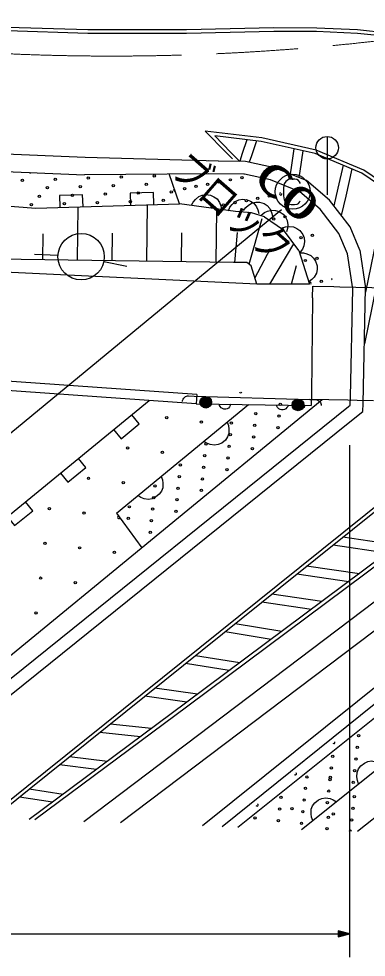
# Model space of a CAD drawing. Units: millimetres, scale not verified. Extents: x 40000 to 680000, y 20000 to 380000.
# Drawn here: x 199815 to 214711, y 232000 to 272173 of the extents above; entities that cross this region are included whole.
import ezdxf
from ezdxf.enums import TextEntityAlignment as Align

# ---------------------------------------------------------------- set-up
doc = ezdxf.new("R2010")
doc.units = ezdxf.units.MM
doc.header["$LTSCALE"] = 1000
doc.linetypes.add('CHAIN', pattern=[18.5, 12, -1.5, 3.5, -1.5])
doc.layers.add('M-BGD', color=7, linetype='Continuous', lineweight=25)
doc.layers.add('M-BMK', color=2, linetype='CHAIN', lineweight=13)
doc.styles.add('ＭＳ ゴシック', font='')
doc.styles.get('ＭＳ ゴシック').set_extended_font_data('MS Gothic')

# ---------------------------------------------------------------- blocks, each defined once
blk = doc.blocks.new('BUHIN22')
at = {"color": 7, "linetype": 'Continuous', "lineweight": 25}
blk.add_lwpolyline([(408, 506), (492, 372), (541, 231), (575, 46), (546, -115), (486, -262), (359, -419), (228, -509), (78, -572), (-113, -581), (-261, -562), (-408, -506)], dxfattribs=at)
blk = doc.blocks.new('BUHIN71')
at = {"color": 7, "linetype": 'Continuous', "lineweight": 25}
blk.add_lwpolyline([(-315, -388), (74, -703), (703, 74), (315, 388)], dxfattribs=at)
blk = doc.blocks.new('BUHIN73')
at = {"color": 7, "linetype": 'Continuous', "lineweight": 25}
blk.add_lwpolyline([(486, 118), (368, 604), (-604, 368), (-486, -118)], dxfattribs=at)
blk = doc.blocks.new('BUHIN173')
at = {"color": 7, "linetype": 'Continuous', "lineweight": 25}
blk.add_line((-509, 2441), (0, 0), dxfattribs=at)
blk.add_circle((-411, 1970), 481, dxfattribs=at)
blk = doc.blocks.new('BUHIN174')
at = {"color": 7, "linetype": 'Continuous', "lineweight": 25}
blk.add_circle((0, 0), 995, dxfattribs=at)
blk = doc.blocks.new('BUHIN180')
at = {"color": 7, "linetype": 'Continuous', "lineweight": 25}
for radius in [249, 220, 191, 161, 132, 97.5, 67.5, 38.8, 7.5]:
    blk.add_circle((44, -245), radius, dxfattribs=at)
blk = doc.blocks.new('BUHIN186')
at = {"color": 7, "linetype": 'Continuous', "lineweight": 25}
blk.add_lwpolyline([(245, 48), (237, -13), (217, -66), (180, -129), (132, -169), (78, -198), (2, -212), (-59, -206), (-119, -187), (-177, -143), (-216, -100), (-245, -48)], dxfattribs=at)
blk = doc.blocks.new('BUHIN190')
at = {"color": 7, "linetype": 'Continuous', "lineweight": 25}
blk.add_lwpolyline([(-414, -501), (-496, -366), (-544, -225), (-576, -39), (-545, 121), (-483, 268), (-354, 423), (-222, 512), (-71, 573), (120, 579), (268, 559), (414, 501)], dxfattribs=at)

msp = doc.modelspace()

# ---------------------------------------------------------------- linework, layer by layer
at = {"layer": 'M-BGD'}
for p, q in [((202771, 271542), (199333, 271650)), ((202773, 271692), (199340, 271800)), ((207010, 271696), (202773, 271692)), ((210748, 271784), (207010, 271696)), ((210749, 271634), (207010, 271546)), ((212586, 271776), (210748, 271784)), ((212585, 271626), (210749, 271634)), ((214333, 271543), (212585, 271626)), ((214340, 271693), (212586, 271776)), ((216531, 271472), (214340, 271693)), ((207010, 271546), (202771, 271542)), ((216510, 271323), (214333, 271543)), ((210238, 267073), (207810, 267356)), ((207810, 267356), (208707, 266446)), ((210213, 266925), (208216, 267158)), ((208216, 267158), (208910, 266453)), ((209597, 266997), (209398, 266403)), ((210003, 266950), (209789, 266310)), ((212518, 266404), (210213, 266925)), ((212564, 266547), (210238, 267073)), ((196745, 266495), (202656, 266242)), ((208707, 266446), (208974, 266175)), ((208910, 266453), (209250, 266109)), ((209398, 266403), (209286, 266070)), ((211605, 266610), (211486, 265802)), ((211996, 266522), (211868, 265650)), ((214528, 265565), (212518, 266404)), ((214600, 265698), (212564, 266547)), ((202656, 266242), (208358, 266087)), ((208374, 266082), (207948, 266088)), ((209530, 266067), (208374, 266082)), ((209250, 266109), (209288, 266070)), ((210771, 265798), (209530, 266067)), ((209789, 266310), (209695, 266032)), ((196681, 265747), (202635, 265492)), ((212144, 265247), (210771, 265798)), ((211486, 265802), (211446, 265528)), ((211868, 265650), (211827, 265374)), ((213722, 265901), (213498, 264915)), ((214097, 265745), (213832, 264581)), ((216185, 264425), (214528, 265565)), ((216285, 264537), (214600, 265698)), ((207951, 265538), (202635, 265492)), ((206710, 264257), (206256, 265529)), ((209468, 265518), (207951, 265538)), ((209487, 265514), (209468, 265518)), ((210610, 265271), (209487, 265514)), ((211857, 264770), (210610, 265271)), ((213138, 264406), (212144, 265247)), ((212738, 264024), (211857, 264770)), ((213498, 264915), (213326, 264161)), ((194251, 264547), (200552, 264068)), ((214016, 263261), (213138, 264406)), ((213832, 264581), (213642, 263748)), ((211071, 263993), (197185, 252551)), ((200554, 264069), (206710, 264257)), ((202335, 261832), (202367, 264124)), ((205304, 261789), (205338, 264215)), ((209112, 263929), (206710, 264257)), ((208273, 261747), (208305, 263993)), ((213537, 262982), (212738, 264024)), ((209791, 263865), (209112, 263929)), ((209689, 261666), (210248, 263622)), ((210348, 263689), (209791, 263865)), ((210348, 263689), (211160, 263140)), ((211825, 262256), (211160, 263140)), ((214439, 262265), (214016, 263261)), ((215266, 263325), (214676, 260467)), ((200850, 261853), (200866, 262966)), ((203819, 261811), (203836, 262990)), ((206788, 261768), (206806, 263003)), ((209075, 261736), (209196, 263023)), ((213905, 262115), (213537, 262982)), ((215628, 263099), (214629, 258256)), ((209940, 261069), (210606, 262343)), ((210583, 260810), (211612, 262539)), ((210017, 260809), (180124, 262235)), ((209015, 261736), (188231, 262034)), ((209015, 261736), (188231, 262034)), ((201489, 262034), (200491, 262082)), ((211825, 262256), (212282, 260812)), ((214130, 260611), (213905, 262115)), ((214439, 262265), (214680, 260646)), ((203468, 261786), (204447, 261586)), ((209595, 261738), (209015, 261736)), ((209595, 261738), (209015, 261736)), ((209784, 261594), (209595, 261738)), ((209784, 261594), (209595, 261738)), ((210017, 260809), (209784, 261594)), ((210017, 260809), (209784, 261594)), ((211505, 260811), (211714, 261608)), ((237207, 261333), (207694, 237619)), ((237552, 260905), (208533, 237588)), ((212282, 260812), (210017, 260809)), ((212282, 260812), (210017, 260809)), ((212413, 260228), (212425, 260728)), ((212454, 260727), (213322, 260706)), ((213322, 260706), (213573, 260700)), ((213573, 260700), (216562, 260627)), ((214029, 255982), (214130, 260611)), ((214573, 255710), (214680, 260646)), ((212413, 260228), (212357, 256120)), ((209201, 237564), (236907, 259750)), ((207448, 256088), (185432, 257651)), ((207420, 255689), (185410, 257251)), ((207340, 256023), (207840, 256008)), ((207448, 256088), (207420, 255689)), ((207840, 256008), (211792, 255892)), ((210924, 247938), (221082, 256107)), ((211018, 247821), (221176, 255990)), ((212357, 256120), (212345, 255621)), ((214022, 255631), (214029, 255982)), ((184888, 239085), (205411, 255831)), ((192303, 238182), (213946, 255570)), ((212821, 255866), (192424, 239138)), ((203999, 251010), (209665, 255658)), ((207420, 255689), (212345, 255621)), ((211792, 255892), (212291, 255878)), ((213919, 255842), (212291, 255878)), ((214327, 255833), (213919, 255842)), ((213946, 255570), (214022, 255631)), ((215014, 255818), (214327, 255833)), ((214566, 255363), (214573, 255710)), ((214010, 254917), (214566, 255363)), ((193143, 238151), (214010, 254917)), ((214010, 232000), (214010, 253917)), ((202601, 237805), (221740, 252274)), ((222336, 251471), (204182, 237748)), ((203999, 251010), (205094, 249529)), ((216046, 249630), (213710, 249981)), ((215594, 249294), (213286, 249640)), ((215454, 249190), (206967, 242873)), ((215544, 249069), (207057, 242752)), ((214414, 248415), (212156, 248734)), ((213958, 248076), (211728, 248391)), ((200165, 239309), (210924, 247938)), ((200259, 239192), (211018, 247821)), ((212811, 247222), (210663, 247536)), ((212357, 246884), (210236, 247194)), ((211086, 245938), (209086, 246272)), ((210641, 245607), (208668, 245936)), ((209287, 244600), (207387, 244909)), ((208841, 244267), (206968, 244572)), ((207481, 243255), (205650, 243515)), ((207025, 242916), (205222, 243172)), ((206967, 242873), (200262, 237891)), ((207057, 242752), (200502, 237882)), ((205512, 241792), (203734, 241979)), ((205038, 241439), (203290, 241623)), ((203151, 240037), (201559, 240234)), ((203616, 240383), (201994, 240583)), ((211938, 237464), (215875, 240617)), ((198484, 237956), (200165, 239309)), ((198713, 237948), (200259, 239192)), ((201716, 238971), (200265, 239197)), ((216776, 239320), (214339, 237376)), ((201266, 238637), (199844, 238857)), ((108570, 233000), (214010, 233000))]:
    msp.add_line(p, q, dxfattribs=at)
for points in [[(211886, 265126), (211856, 265197), (211804, 265249), (211733, 265291), (211646, 265313), (211500, 265313), (211384, 265291), (211264, 265208), (211193, 265103), (211163, 264953), (211163, 264586), (211193, 264428), (211249, 264334), (211358, 264256), (211493, 264226), (211635, 264226), (211744, 264237), (211800, 264271), (211853, 264319), (211875, 264372)], [(207222, 264187), (207293, 264328), (207388, 264443), (207529, 264568), (207681, 264626), (207839, 264650), (208039, 264623), (208184, 264557), (208315, 264461), (208421, 264302), (208481, 264166), (208510, 264011)], [(208804, 263958), (208870, 264102), (208960, 264221), (209096, 264352), (209246, 264416), (209403, 264447), (209603, 264428), (209751, 264368), (209886, 264277), (209999, 264122), (210064, 263989), (210099, 263835)], [(209450, 263972), (209544, 264099), (209657, 264197), (209818, 264296), (209977, 264327), (210137, 264325), (210329, 264264), (210461, 264175), (210574, 264057), (210652, 263883), (210688, 263738), (210689, 263581)], [(210216, 263778), (210343, 263873), (210478, 263934), (210661, 263984), (210823, 263968), (210975, 263920), (211142, 263807), (211243, 263684), (211318, 263539), (211342, 263350), (211336, 263201), (211293, 263050)], [(211102, 263217), (211253, 263265), (211401, 263279), (211590, 263267), (211738, 263199), (211866, 263104), (211987, 262943), (212043, 262794), (212066, 262633), (212028, 262446), (211974, 262307), (211884, 262178)], [(211858, 262154), (212016, 262149), (212160, 262113), (212334, 262038), (212451, 261926), (212541, 261794), (212601, 261602), (212604, 261442), (212573, 261282), (212475, 261118), (212377, 261006), (212250, 260914)], [(206833, 255788), (206840, 255834), (206856, 255885), (206885, 255934), (206915, 255966), (206956, 255997), (207003, 256018), (207047, 256028), (207091, 256030), (207340, 256023)], [(212291, 255878), (212541, 255870), (212591, 255864), (212636, 255850), (212680, 255824), (212716, 255793), (212748, 255750), (212770, 255707), (212781, 255656), (212784, 255613)], [(213959, 233000), (213523, 232894), (213523, 233107), (213958, 233000)], [(213617, 233000), (213705, 233000), (213617, 232988), (213617, 233013), (213705, 233000)]]:
    msp.add_lwpolyline(points, dxfattribs=at)
for points in [[(214010, 233000), (213510, 233125), (213510, 232875)], [(213908, 233000), (213542, 232913), (213542, 233088)], [(213858, 233000), (213560, 232932), (213560, 233069)], [(213807, 233000), (213579, 232950), (213579, 233050)], [(213757, 233000), (213598, 232969), (213598, 233032)]]:
    msp.add_lwpolyline(points, close=True, dxfattribs=at)
for centre, radius in [((199969, 265257), 49.8), ((201382, 265304), 49.8), ((202796, 265350), 49.8), ((204209, 265397), 49.8), ((205623, 265444), 49.8), ((208399, 265183), 49.8), ((208890, 265278), 49.8), ((209381, 265373), 49.8), ((211556, 264769), 746), ((201041, 264939), 49.8), ((202454, 264985), 49.8), ((203867, 265032), 49.8), ((204939, 264714), 49.8), ((205281, 265079), 49.8), ((206353, 264760), 49.8), ((206926, 264899), 49.8), ((207417, 264994), 49.8), ((207908, 265089), 49.8), ((200699, 264574), 49.8), ((202112, 264620), 49.8), ((203184, 264302), 49.8), ((203526, 264667), 49.8), ((204597, 264349), 49.8), ((206011, 264395), 49.8), ((209080, 264296), 49.8), ((209571, 264391), 49.8), ((210062, 264486), 49.8), ((210553, 264581), 49.8), ((200357, 264209), 49.8), ((201771, 264255), 49.8), ((208589, 264202), 49.8), ((210742, 263599), 49.8), ((211233, 263694), 49.8), ((211724, 263789), 49.8), ((212215, 263884), 49.8), ((211914, 262807), 49.8), ((212405, 262902), 49.8), ((212594, 261920), 49.8), ((212104, 261825), 49.8), ((212784, 260938), 49.8), ((211021, 255666), 49.8), ((212016, 255567), 49.8), ((206159, 255098), 49.8), ((209977, 255266), 49.8), ((210972, 255168), 49.8), ((207647, 254909), 49.8), ((208932, 254867), 49.8), ((209928, 254769), 49.8), ((210923, 254671), 49.8), ((208883, 254370), 49.8), ((209878, 254271), 49.8), ((207839, 253970), 49.8), ((208834, 253872), 49.8), ((204482, 253800), 49.8), ((205970, 253610), 49.8), ((207790, 253473), 49.8), ((209829, 253774), 49.8), ((206745, 253074), 49.8), ((208785, 253375), 49.8), ((207741, 252975), 49.8), ((208736, 252877), 49.8), ((202805, 252501), 49.8), ((204293, 252312), 49.8), ((206696, 252576), 49.8), ((207691, 252478), 49.8), ((205652, 252177), 49.8), ((206647, 252078), 49.8), ((207642, 251980), 49.8), ((205603, 251679), 49.8), ((206598, 251581), 49.8), ((201127, 251203), 49.8), ((204559, 251280), 49.8), ((205554, 251182), 49.8), ((206549, 251083), 49.8), ((202615, 251013), 49.8), ((204509, 250782), 49.8), ((205504, 250684), 49.8), ((205455, 250186), 49.8), ((200938, 249715), 49.8), ((202426, 249525), 49.8), ((203914, 249336), 49.8), ((200748, 248227), 49.8), ((202236, 248037), 49.8), ((200559, 246739), 49.8), ((214379, 241479), 49.8), ((213271, 240600), 49.8), ((214322, 240982), 49.8), ((214265, 240485), 49.8), ((213214, 240103), 49.8), ((214208, 239989), 49.8), ((212164, 239720), 49.8), ((213157, 239606), 49.8), ((213167, 239703), 49.8), ((214150, 239492), 49.8), ((212106, 239224), 49.8), ((213100, 239109), 49.8), ((211056, 238841), 49.8), ((212049, 238727), 49.8), ((213043, 238613), 49.8), ((214199, 238874), 49.8), ((210999, 238345), 49.8), ((211522, 238364), 49.8), ((211992, 238230), 49.8), ((214141, 238377), 49.8), ((209948, 237962), 49.8), ((210942, 237848), 49.8), ((213091, 237994), 49.8), ((213299, 238135), 49.8), ((214084, 237880), 49.8), ((211935, 237734), 49.8), ((213034, 237498), 49.8)]:
    msp.add_circle(centre, radius, dxfattribs=at)
for centre, start, end in [((200311, 265622), 215.42, 319.6751), ((206436, 264804), 320.3093, 71.8359), ((211044, 264676), 106.2882, 19.7807), ((208098, 264107), 300.3304, 224.1566), ((211423, 262712), 18.3487, 55.5526), ((212293, 260843), 316.8934, 131.6085), ((213275, 261033), 153.2712, 236.0429), ((209325, 256208), 193.7532, 347.2283), ((204671, 255288), 287.3954, 331.0327), ((204103, 250824), 93.519, 339.401), ((213320, 241195), 222.1868, 35.5416), ((211675, 239856), 209.8083, 47.92), ((214256, 239370), 271.1559, 346.2184), ((210030, 238516), 196.9787, 60.7496), ((213148, 238491), 285.1078, 332.2665), ((214027, 237383), 2.5044, 173.3076)]:
    msp.add_arc(centre, 49.8, start, end, dxfattribs=at)
at = {"layer": 'M-BMK'}
msp.add_arc((203800, 370575), 100000, 264.83823, 291.88434, dxfattribs=at)

# ---------------------------------------------------------------- block references
at = {"layer": 'M-BGD', "rotation": 348.22994}
for name, p in [('BUHIN173', (213036, 264642)), ('BUHIN73', (202071, 264119)), ('BUHIN73', (205103, 264219)), ('BUHIN174', (202488, 261987)), ('BUHIN180', (207840, 256008)), ('BUHIN180', (211792, 255892)), ('BUHIN186', (208651, 255672)), ('BUHIN186', (211114, 255638)), ('BUHIN71', (204271, 254901)), ('BUHIN22', (208249, 254496)), ('BUHIN71', (201990, 253040)), ('BUHIN22', (205416, 252172)), ('BUHIN71', (199710, 251180)), ('BUHIN190', (214891, 239828)), ('BUHIN190', (212922, 238252))]:
    msp.add_blockref(name, p, dxfattribs=at)

# ---------------------------------------------------------------- texts
at = {"layer": 'M-BGD', "style": 'ＭＳ ゴシック'}
for s, rotation, width, p in [('ブロック', 318.9, 0.85, (205970, 265294)), ('CO', 318.6, 1.65, (209503, 264978))]:
    msp.add_text(s, height=1320, rotation=rotation, dxfattribs=dict(at, width=width)).set_placement(p, align=Align.BOTTOM_LEFT)

doc.saveas('drawing.dxf')
